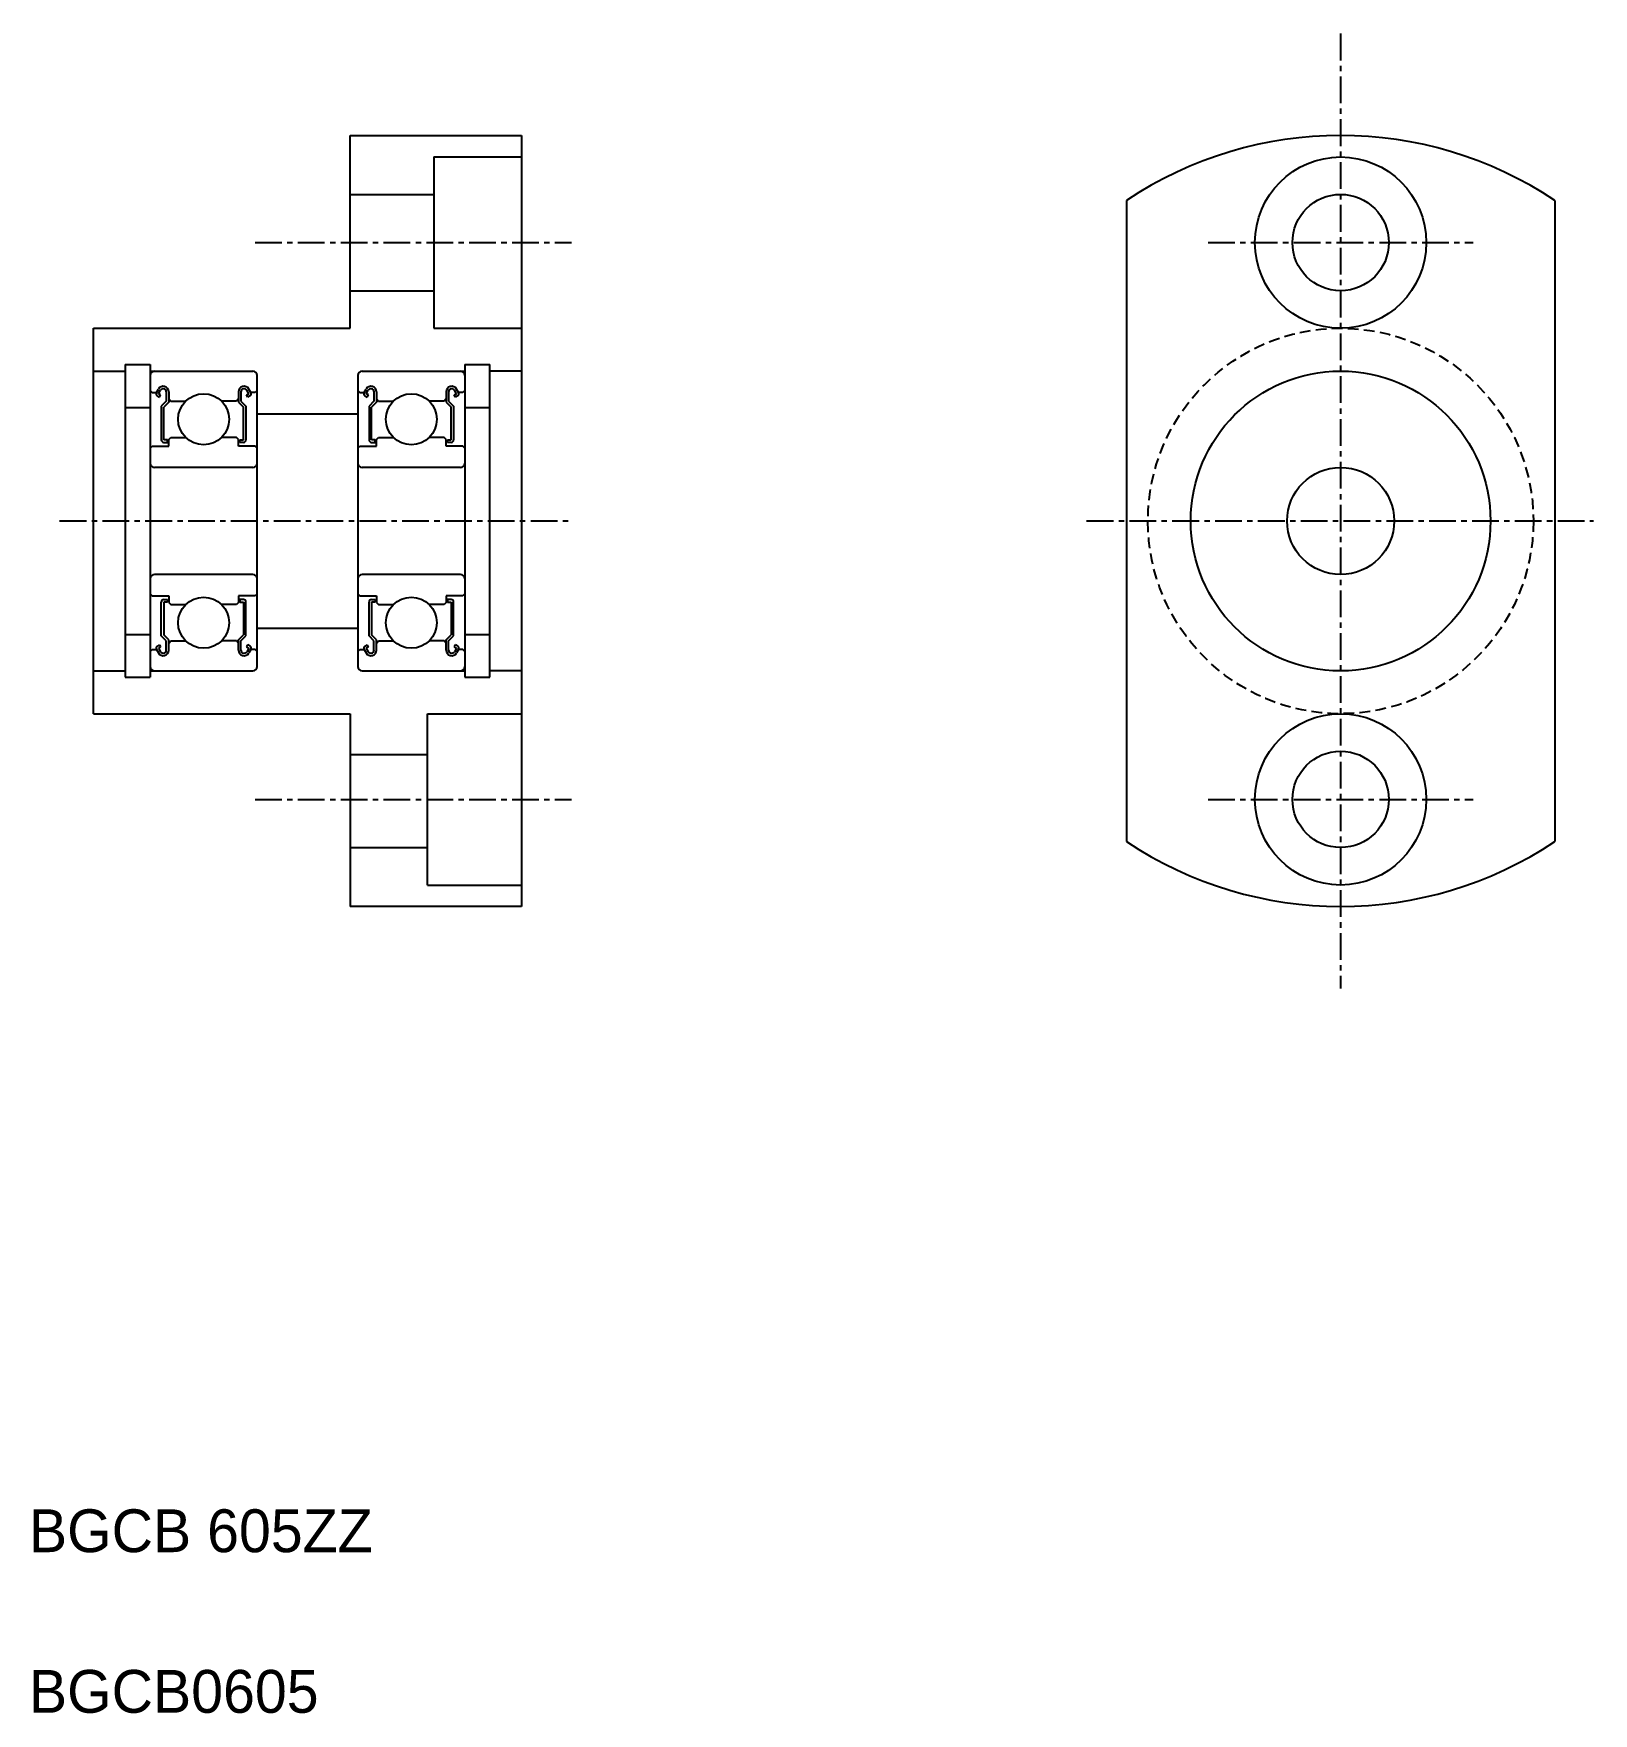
# Model space of a CAD drawing. Extents: x 104.3 to 177.2, y 56.7 to 135.2.
import ezdxf

# ---------------------------------------------------------------- set-up
doc = ezdxf.new("R2010")
doc.units = 0
doc.linetypes.add('CENTER', pattern=[2, 1.25, -0.25, 0.25, -0.25])
doc.linetypes.add('DASHED', pattern=[0.75, 0.5, -0.25])
doc.layers.get('0').update_dxf_attribs({"linetype": 'CONTINUOUS'})
doc.layers.add('CENTER', color=1, linetype='CENTER')

msp = doc.modelspace()

# ---------------------------------------------------------------- linework, layer by layer
at = {"color": 7, "linetype": 'CONTINUOUS'}
for p, q in [((119.141, 130.413), (127.141, 130.413)), ((119.141, 121.413), (119.141, 130.413)), ((127.141, 130.413), (127.141, 94.413)), ((123.041, 129.413), (127.141, 129.413)), ((123.041, 129.413), (123.041, 121.413)), ((123.041, 128.663), (123.041, 122.163)), ((119.141, 127.663), (123.041, 127.663)), ((155.389, 127.38), (155.389, 97.447)), ((175.389, 127.38), (175.389, 97.447)), ((119.141, 123.163), (123.041, 123.163)), ((107.141, 103.413), (107.141, 121.413)), ((107.141, 121.413), (119.141, 121.413)), ((123.041, 121.413), (127.141, 121.413)), ((107.141, 119.413), (108.631, 119.413)), ((108.631, 119.713), (108.631, 105.113)), ((108.631, 119.713), (109.791, 119.713)), ((109.791, 119.713), (109.791, 105.113)), ((109.791, 119.413), (114.591, 119.413)), ((119.691, 119.413), (124.491, 119.413)), ((124.491, 119.713), (124.491, 105.113)), ((124.491, 119.713), (125.651, 119.713)), ((125.651, 105.113), (125.651, 119.713)), ((127.141, 119.413), (125.651, 119.413)), ((109.791, 118.513), (109.891, 118.413)), ((110.082, 118.413), (110.177, 118.574)), ((110.183, 118.355), (110.278, 118.516)), ((114.399, 118.355), (114.304, 118.516)), ((114.5, 118.413), (114.405, 118.574)), ((114.791, 118.513), (114.691, 118.413)), ((114.791, 105.613), (114.791, 119.213)), ((119.491, 119.213), (119.491, 105.613)), ((119.491, 118.513), (119.591, 118.413)), ((119.782, 118.413), (119.877, 118.574)), ((119.883, 118.355), (119.978, 118.516)), ((124.099, 118.355), (124.004, 118.516)), ((124.2, 118.413), (124.105, 118.574)), ((124.491, 118.513), (124.391, 118.413)), ((108.631, 117.713), (109.791, 117.713)), ((109.891, 118.413), (110.082, 118.413)), ((110.124, 118.254), (110.225, 118.196)), ((110.283, 118.297), (110.183, 118.355)), ((110.225, 118.196), (110.283, 118.297)), ((110.547, 118.013), (110.314, 117.78)), ((110.314, 117.78), (110.314, 116.2)), ((110.664, 117.965), (110.431, 117.732)), ((110.431, 116.2), (110.431, 117.732)), ((110.547, 118.443), (110.547, 118.013)), ((110.664, 118.443), (110.664, 117.965)), ((110.664, 118.113), (110.764, 118.013)), ((110.764, 118.013), (111.457, 118.013)), ((113.818, 118.013), (113.124, 118.013)), ((113.918, 118.113), (113.818, 118.013)), ((113.918, 118.443), (113.918, 117.965)), ((113.918, 117.965), (114.151, 117.732)), ((114.034, 118.443), (114.034, 118.013)), ((114.034, 118.013), (114.267, 117.78)), ((114.151, 116.2), (114.151, 117.732)), ((114.267, 117.78), (114.267, 116.2)), ((114.298, 118.297), (114.399, 118.355)), ((114.356, 118.196), (114.298, 118.297)), ((114.457, 118.254), (114.356, 118.196)), ((114.691, 118.413), (114.5, 118.413)), ((119.591, 118.413), (119.782, 118.413)), ((119.824, 118.254), (119.925, 118.196)), ((119.983, 118.297), (119.883, 118.355)), ((119.925, 118.196), (119.983, 118.297)), ((120.247, 118.013), (120.014, 117.78)), ((120.014, 117.78), (120.014, 116.2)), ((120.364, 117.965), (120.131, 117.732)), ((120.131, 116.2), (120.131, 117.732)), ((120.247, 118.443), (120.247, 118.013)), ((120.364, 118.443), (120.364, 117.965)), ((120.364, 118.113), (120.464, 118.013)), ((120.464, 118.013), (121.157, 118.013)), ((123.518, 118.013), (122.824, 118.013)), ((123.618, 118.113), (123.518, 118.013)), ((123.618, 118.443), (123.618, 117.965)), ((123.618, 117.965), (123.851, 117.732)), ((123.734, 118.443), (123.734, 118.013)), ((123.734, 118.013), (123.967, 117.78)), ((123.851, 116.2), (123.851, 117.732)), ((123.967, 117.78), (123.967, 116.2)), ((123.998, 118.297), (124.099, 118.355)), ((124.056, 118.196), (123.998, 118.297)), ((124.157, 118.254), (124.056, 118.196)), ((124.391, 118.413), (124.2, 118.413)), ((124.491, 117.713), (125.651, 117.713)), ((114.791, 117.413), (119.491, 117.413)), ((110.605, 116.2), (110.431, 116.2)), ((110.605, 116.083), (110.605, 116.2)), ((110.664, 116.213), (110.764, 116.313)), ((110.664, 115.913), (110.664, 116.213)), ((110.764, 116.313), (111.457, 116.313)), ((113.818, 116.313), (113.124, 116.313)), ((113.918, 116.213), (113.818, 116.313)), ((113.918, 115.913), (113.918, 116.213)), ((113.976, 116.083), (113.976, 116.2)), ((113.976, 116.2), (114.151, 116.2)), ((120.305, 116.2), (120.131, 116.2)), ((120.305, 116.083), (120.305, 116.2)), ((120.364, 116.213), (120.464, 116.313)), ((120.364, 115.913), (120.364, 116.213)), ((120.464, 116.313), (121.157, 116.313)), ((123.518, 116.313), (122.824, 116.313)), ((123.618, 116.213), (123.518, 116.313)), ((123.618, 115.913), (123.618, 116.213)), ((123.676, 116.2), (123.851, 116.2)), ((123.676, 116.083), (123.676, 116.2)), ((109.791, 115.813), (109.891, 115.913)), ((109.891, 115.913), (110.664, 115.913)), ((110.431, 116.083), (110.605, 116.083)), ((114.691, 115.913), (113.918, 115.913)), ((114.151, 116.083), (113.976, 116.083)), ((114.791, 115.813), (114.691, 115.913)), ((119.491, 115.813), (119.591, 115.913)), ((119.591, 115.913), (120.364, 115.913)), ((120.131, 116.083), (120.305, 116.083)), ((124.391, 115.913), (123.618, 115.913)), ((123.851, 116.083), (123.676, 116.083)), ((124.491, 115.813), (124.391, 115.913)), ((114.591, 114.913), (109.991, 114.913)), ((124.291, 114.913), (119.691, 114.913)), ((114.591, 109.913), (109.991, 109.913)), ((124.291, 109.913), (119.691, 109.913)), ((109.791, 109.013), (109.891, 108.913)), ((109.891, 108.913), (110.664, 108.913)), ((110.314, 107.046), (110.314, 108.627)), ((110.431, 108.743), (110.605, 108.743)), ((110.431, 108.627), (110.431, 107.094)), ((110.605, 108.627), (110.431, 108.627)), ((110.605, 108.743), (110.605, 108.627)), ((110.664, 108.913), (110.664, 108.613)), ((110.664, 108.613), (110.764, 108.513)), ((110.764, 108.513), (111.457, 108.513)), ((113.818, 108.513), (113.124, 108.513)), ((113.918, 108.613), (113.818, 108.513)), ((113.918, 108.913), (113.918, 108.613)), ((114.691, 108.913), (113.918, 108.913)), ((113.976, 108.743), (113.976, 108.627)), ((114.151, 108.743), (113.976, 108.743)), ((113.976, 108.627), (114.151, 108.627)), ((114.151, 108.627), (114.151, 107.094)), ((114.267, 107.046), (114.267, 108.627)), ((114.791, 109.013), (114.691, 108.913)), ((119.491, 109.013), (119.591, 108.913)), ((119.591, 108.913), (120.364, 108.913)), ((120.014, 107.046), (120.014, 108.627)), ((120.131, 108.743), (120.305, 108.743)), ((120.131, 108.627), (120.131, 107.094)), ((120.305, 108.627), (120.131, 108.627)), ((120.305, 108.743), (120.305, 108.627)), ((120.364, 108.913), (120.364, 108.613)), ((120.364, 108.613), (120.464, 108.513)), ((120.464, 108.513), (121.157, 108.513)), ((123.518, 108.513), (122.824, 108.513)), ((123.618, 108.613), (123.518, 108.513)), ((124.391, 108.913), (123.618, 108.913)), ((123.618, 108.913), (123.618, 108.613)), ((123.851, 108.743), (123.676, 108.743)), ((123.676, 108.743), (123.676, 108.627)), ((123.676, 108.627), (123.851, 108.627)), ((123.851, 108.627), (123.851, 107.094)), ((123.967, 107.046), (123.967, 108.627)), ((124.491, 109.013), (124.391, 108.913)), ((107.141, 107.913), (107.141, 107.913)), ((108.631, 107.113), (109.791, 107.113)), ((110.547, 106.813), (110.314, 107.046)), ((110.664, 106.861), (110.431, 107.094)), ((110.547, 106.383), (110.547, 106.813)), ((110.664, 106.383), (110.664, 106.861)), ((110.664, 106.713), (110.764, 106.813)), ((110.764, 106.813), (111.457, 106.813)), ((113.818, 106.813), (113.124, 106.813)), ((113.918, 106.713), (113.818, 106.813)), ((113.918, 106.861), (114.151, 107.094)), ((113.918, 106.383), (113.918, 106.861)), ((114.034, 106.813), (114.267, 107.046)), ((114.034, 106.383), (114.034, 106.813)), ((114.791, 107.413), (119.491, 107.413)), ((120.247, 106.813), (120.014, 107.046)), ((120.364, 106.861), (120.131, 107.094)), ((120.247, 106.383), (120.247, 106.813)), ((120.364, 106.383), (120.364, 106.861)), ((120.364, 106.713), (120.464, 106.813)), ((120.464, 106.813), (121.157, 106.813)), ((123.518, 106.813), (122.824, 106.813)), ((123.618, 106.713), (123.518, 106.813)), ((123.618, 106.861), (123.851, 107.094)), ((123.618, 106.383), (123.618, 106.861)), ((123.734, 106.813), (123.967, 107.046)), ((123.734, 106.383), (123.734, 106.813)), ((124.491, 107.113), (125.651, 107.113)), ((109.791, 106.313), (109.891, 106.413)), ((109.891, 106.413), (110.082, 106.413)), ((110.082, 106.413), (110.177, 106.253)), ((110.124, 106.572), (110.225, 106.63)), ((110.283, 106.53), (110.183, 106.471)), ((110.183, 106.471), (110.278, 106.311)), ((110.225, 106.63), (110.283, 106.53)), ((114.356, 106.63), (114.298, 106.53)), ((114.298, 106.53), (114.399, 106.471)), ((114.399, 106.471), (114.304, 106.311)), ((114.457, 106.572), (114.356, 106.63)), ((114.5, 106.413), (114.405, 106.253)), ((114.691, 106.413), (114.5, 106.413)), ((114.791, 106.313), (114.691, 106.413)), ((119.491, 106.313), (119.591, 106.413)), ((119.591, 106.413), (119.782, 106.413)), ((119.782, 106.413), (119.877, 106.253)), ((119.824, 106.572), (119.925, 106.63)), ((119.983, 106.53), (119.883, 106.471)), ((119.883, 106.471), (119.978, 106.311)), ((119.925, 106.63), (119.983, 106.53)), ((124.056, 106.63), (123.998, 106.53)), ((123.998, 106.53), (124.099, 106.471)), ((124.099, 106.471), (124.004, 106.311)), ((124.157, 106.572), (124.056, 106.63)), ((124.2, 106.413), (124.105, 106.253)), ((124.391, 106.413), (124.2, 106.413)), ((124.491, 106.313), (124.391, 106.413)), ((107.141, 105.413), (108.631, 105.413)), ((108.631, 105.113), (109.791, 105.113)), ((109.791, 105.413), (114.591, 105.413)), ((119.691, 105.413), (124.491, 105.413)), ((124.491, 105.113), (125.651, 105.113)), ((127.141, 105.413), (125.651, 105.413)), ((107.141, 103.413), (119.141, 103.413)), ((119.141, 103.413), (119.141, 94.413)), ((122.741, 95.413), (122.741, 103.413)), ((122.741, 103.413), (127.141, 103.413)), ((122.741, 96.163), (122.741, 102.663)), ((119.141, 101.513), (122.741, 101.513)), ((119.141, 97.163), (122.741, 97.163)), ((122.741, 95.413), (127.141, 95.413)), ((127.141, 94.413), (119.141, 94.413))]:
    msp.add_line(p, q, dxfattribs=at)
for centre, radius in [((165.389, 125.413), 4), ((165.389, 125.413), 2.25), ((165.389, 112.413), 7), ((112.291, 117.163), 1.191), ((121.991, 117.163), 1.191), ((165.389, 112.413), 2.5), ((112.291, 107.663), 1.191), ((121.991, 107.663), 1.191), ((165.389, 99.413), 4), ((165.389, 99.413), 2.25)]:
    msp.add_circle(centre, radius, dxfattribs=at)
at = {"color": 3, "linetype": 'DASHED'}
msp.add_circle((165.389, 112.413), 9, dxfattribs=at)
at = {"color": 7, "linetype": 'CONTINUOUS'}
for centre, radius, start, end in [((165.389, 112.413), 18, 56.25101, 123.74899), ((109.991, 119.213), 0.2, 90, 180), ((114.591, 119.213), 0.2, 0, 90), ((119.691, 119.213), 0.2, 90, 180), ((124.291, 119.213), 0.2, 0, 90), ((110.403, 118.443), 0.261, 0, 150.00011), ((110.403, 118.443), 0.145, 0, 149.99983), ((114.179, 118.443), 0.261, 29.99989, 180), ((114.179, 118.443), 0.145, 30.00017, 180), ((120.103, 118.443), 0.261, 0, 150.00011), ((120.103, 118.443), 0.145, 0, 149.99983), ((123.879, 118.443), 0.261, 29.99989, 180), ((123.879, 118.443), 0.145, 30.00017, 180), ((110.183, 118.355), 0.116, 150.00319, 239.99854), ((114.399, 118.355), 0.116, 300.00146, 29.99681), ((119.883, 118.355), 0.116, 150.00319, 239.99854), ((124.099, 118.355), 0.116, 300.00146, 29.99681), ((110.431, 116.2), 0.116, 180.00005, 270.00003), ((114.151, 116.2), 0.116, 269.99997, 359.99995), ((120.131, 116.2), 0.116, 180.00005, 270.00003), ((123.851, 116.2), 0.116, 269.99997, 359.99995), ((109.991, 115.113), 0.2, 180, 270), ((114.591, 115.113), 0.2, 270, 0), ((119.691, 115.113), 0.2, 180, 270), ((124.291, 115.113), 0.2, 270, 0), ((109.991, 109.713), 0.2, 90, 180), ((114.591, 109.713), 0.2, 0, 90), ((119.691, 109.713), 0.2, 90, 180), ((124.291, 109.713), 0.2, 0, 90), ((110.431, 108.627), 0.116, 89.99997, 179.99995), ((114.151, 108.627), 0.116, 0.00005, 90.00003), ((120.131, 108.627), 0.116, 89.99997, 179.99995), ((123.851, 108.627), 0.116, 0.00005, 90.00003), ((110.183, 106.471), 0.116, 120.00146, 209.99681), ((110.403, 106.383), 0.261, 209.99989, 0), ((110.403, 106.383), 0.145, 210.00017, 0), ((114.179, 106.383), 0.261, 180, 330.00011), ((114.179, 106.383), 0.145, 180, 329.99983), ((114.399, 106.471), 0.116, 330.00319, 59.99854), ((119.883, 106.471), 0.116, 120.00146, 209.99681), ((120.103, 106.383), 0.261, 209.99989, 0), ((120.103, 106.383), 0.145, 210.00017, 0), ((123.879, 106.383), 0.261, 180, 330.00011), ((123.879, 106.383), 0.145, 180, 329.99983), ((124.099, 106.471), 0.116, 330.00319, 59.99854), ((109.991, 105.613), 0.2, 180, 270), ((114.591, 105.613), 0.2, 270, 0), ((119.691, 105.613), 0.2, 180, 270), ((124.291, 105.613), 0.2, 270, 0), ((165.389, 112.413), 18, 236.25101, 303.74899)]:
    msp.add_arc(centre, radius, start, end, dxfattribs=at)
at = {"layer": 'CENTER', "color": 1, "linetype": 'CENTER'}
for p, q in [((165.389, 135.173), (165.389, 90.584)), ((114.693, 125.413), (129.472, 125.413)), ((159.197, 125.413), (171.581, 125.413)), ((105.564, 112.413), (129.472, 112.413)), ((153.526, 112.413), (177.194, 112.413)), ((114.693, 99.413), (129.472, 99.413)), ((159.197, 99.413), (171.581, 99.413))]:
    msp.add_line(p, q, dxfattribs=at)

# ---------------------------------------------------------------- texts
at = {"color": 7, "linetype": 'CONTINUOUS'}
for s, p in [('BGCB 605ZZ', (104.131, 64.261)), ('BGCB0605', (104.131, 56.761))]:
    msp.add_text(s, height=2, dxfattribs=at).set_placement(p)

doc.saveas('drawing.dxf')
